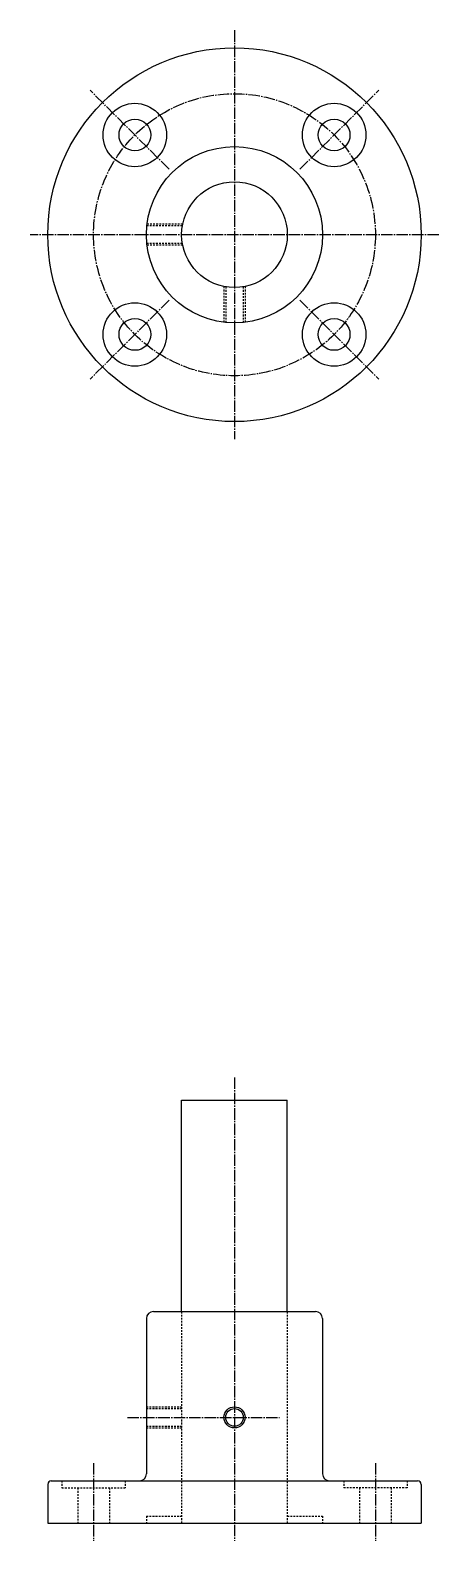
# Model space of a CAD drawing. Extents: x 43 to 645, y 40 to 675.
# Drawn here: x 528.7 to 644.7, y 246.6 to 675 of the extents above; entities outside this region: 2.
import ezdxf

# ---------------------------------------------------------------- set-up
doc = ezdxf.new("R2010")
doc.units = 0
doc.header["$LTSCALE"] = 0.25
doc.linetypes.add('CENTER', pattern=[17.5, 13, -1.5, 1.5, -1.5])
doc.linetypes.add('DASHED', pattern=[3.5, 2, -1.5])
doc.layers.get('0').update_dxf_attribs({"linetype": 'CONTINUOUS'})
doc.layers.add('CENTER', color=1, linetype='CENTER')
doc.styles.get("Standard").update_dxf_attribs({"font": 'txt', "bigfont": 'BIGFONT'})

msp = doc.modelspace()

# ---------------------------------------------------------------- linework, layer by layer
at = {"color": 3, "linetype": 'DASHED'}
for p, q in [((571.95, 619.48), (561.87, 619.48)), ((572.05, 619.98), (561.93, 619.98)), ((571.95, 614.48), (561.87, 614.48)), ((572.05, 613.98), (561.93, 613.98)), ((583.74, 602.28), (583.74, 592.16)), ((584.24, 602.19), (584.24, 592.1)), ((589.24, 602.19), (589.24, 592.1)), ((589.74, 602.28), (589.74, 592.16)), ((571.74, 311.56), (571.74, 251.56)), ((601.74, 311.56), (601.74, 251.56)), ((561.74, 284.56), (571.74, 284.56)), ((561.74, 284.06), (571.74, 284.06)), ((561.74, 279.06), (571.74, 279.06)), ((561.74, 278.56), (571.74, 278.56)), ((537.74, 263.56), (537.74, 261.56)), ((537.74, 261.56), (555.74, 261.56)), ((542.24, 261.56), (542.24, 251.56)), ((551.24, 261.56), (551.24, 251.56)), ((555.74, 263.56), (555.74, 261.56)), ((617.74, 263.56), (617.74, 261.56)), ((635.74, 261.56), (617.74, 261.56)), ((622.24, 261.56), (622.24, 251.56)), ((631.24, 261.56), (631.24, 251.56)), ((635.74, 263.56), (635.74, 261.56)), ((561.74, 253.56), (571.74, 253.56)), ((561.74, 253.56), (561.74, 251.56)), ((601.74, 253.56), (611.74, 253.56)), ((611.74, 253.56), (611.74, 251.56))]:
    msp.add_line(p, q, dxfattribs=at)
for p, q in [((589.74, 599.75), (589.74, 599.75)), ((589.74, 597.22), (589.74, 597.22)), ((571.74, 371.56), (601.74, 371.56)), ((571.74, 311.56), (571.74, 371.56)), ((601.74, 311.56), (601.74, 371.56)), ((561.74, 309.56), (561.74, 265.56)), ((563.74, 311.56), (609.74, 311.56)), ((611.74, 309.56), (611.74, 265.56)), ((533.74, 262.56), (533.74, 251.56)), ((534.74, 263.56), (638.74, 263.56)), ((639.74, 262.56), (639.74, 251.56)), ((533.74, 251.56), (639.74, 251.56))]:
    msp.add_line(p, q)
for centre, radius in [((586.74, 616.98), 53), ((558.46, 645.26), 9), ((615.03, 645.26), 9), ((558.46, 645.26), 4.5), ((615.03, 645.26), 4.5), ((586.74, 616.98), 25), ((586.74, 616.98), 15), ((558.46, 588.69), 9), ((615.03, 588.69), 9), ((558.46, 588.69), 4.5), ((615.03, 588.69), 4.5), ((586.74, 281.56), 2.5)]:
    msp.add_circle(centre, radius)
at = {"color": 3}
msp.add_circle((586.74, 281.56), 3, dxfattribs=at)
for centre, radius, start, end in [((563.74, 309.56), 2, 90, 180), ((609.74, 309.56), 2, 0, 90), ((534.74, 262.56), 1, 90, 180), ((559.74, 265.56), 2, 270, 0), ((613.74, 265.56), 2, 180, 270), ((638.74, 262.56), 1, 0, 90)]:
    msp.add_arc(centre, radius, start, end)
at = {"layer": 'CENTER', "color": 1, "linetype": 'CENTER'}
for p, q in [((586.74, 674.98), (586.74, 558.98)), ((568.19, 635.53), (545.73, 657.99)), ((605.29, 635.53), (627.76, 657.99)), ((644.74, 616.98), (528.74, 616.98)), ((568.19, 598.43), (545.73, 575.97)), ((605.29, 598.43), (627.76, 575.97)), ((586.74, 377.99), (586.74, 246.56)), ((556.37, 281.56), (599.48, 281.56)), ((546.74, 268.56), (546.74, 246.56)), ((626.74, 268.56), (626.74, 246.56))]:
    msp.add_line(p, q, dxfattribs=at)
msp.add_circle((586.74, 616.98), 40, dxfattribs=at)

# ---------------------------------------------------------------- texts
for s, p in [('MCSTN 30-120', (40, 100)), ('MCSTN30', (40, 40))]:
    msp.add_text(s, height=16).set_placement(p)

doc.saveas('drawing.dxf')
